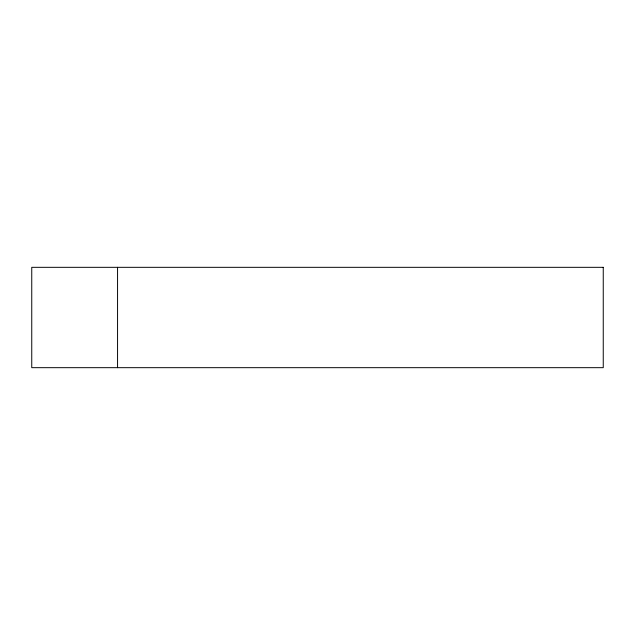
<?xml version="1.0" encoding="UTF-8"?>
<svg xmlns="http://www.w3.org/2000/svg" width="635" height="635" viewBox="0 0 635 635"><rect width="100%" height="100%" fill="white"/><g stroke="black" fill="none" stroke-linecap="round" stroke-linejoin="round"><path stroke-width="0.95" d="M117.562 267.327L117.562 367.673M603.25 267.327L31.75 267.327L31.75 367.673L603.25 367.673L603.25 267.327"/></g></svg>
